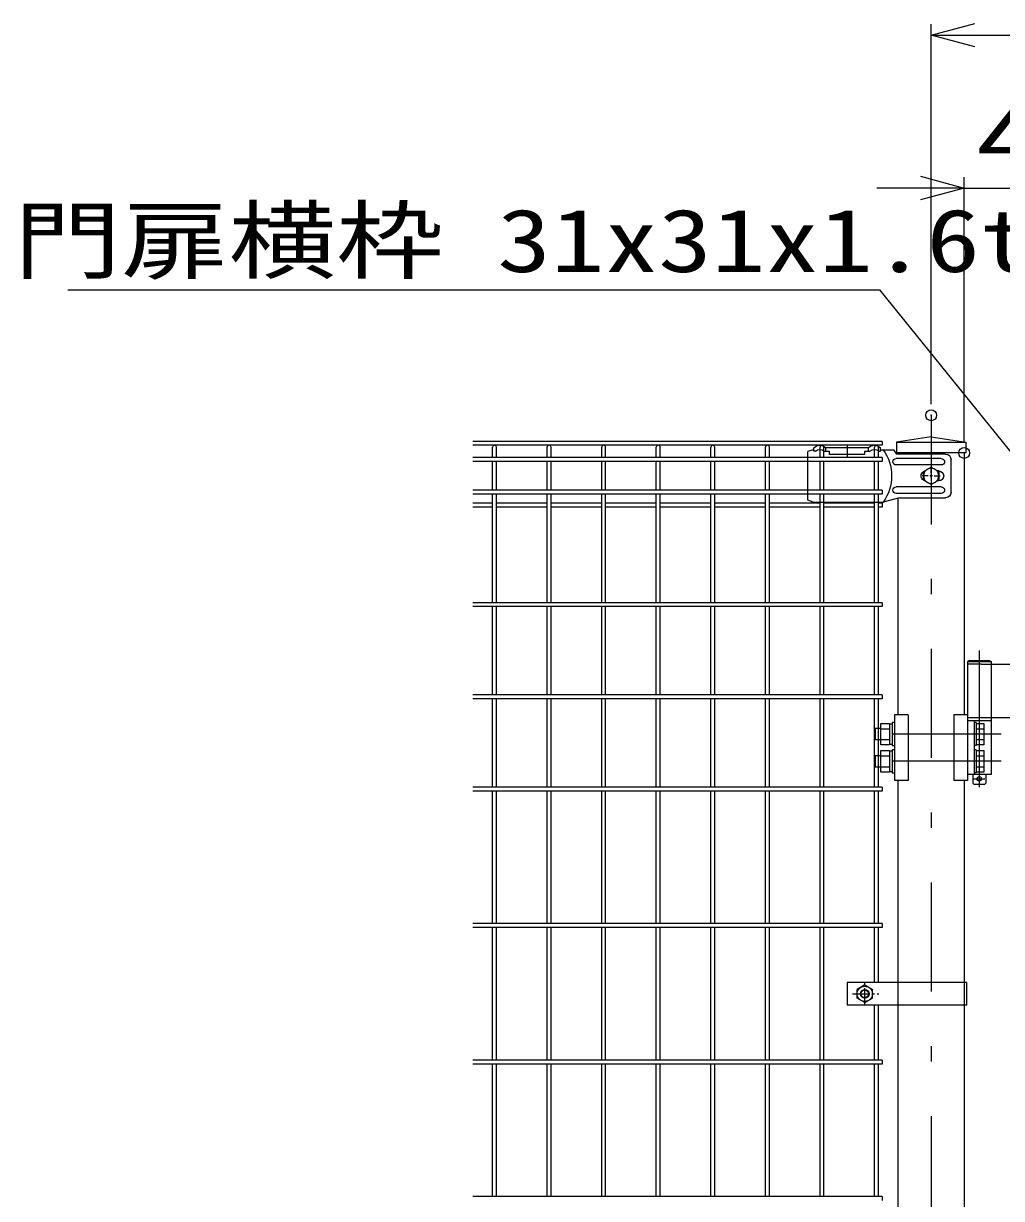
# Model space of a CAD drawing. Units: millimetres, scale not verified. Extents: x -4455 to 4455, y -3150 to 3150.
# Drawn here: x -328 to 568, y 369 to 1445 of the extents above; entities that cross this region are included whole.
import ezdxf
from ezdxf.enums import TextEntityAlignment as Align

# ---------------------------------------------------------------- set-up
doc = ezdxf.new("R2010")
doc.units = ezdxf.units.MM
doc.header["$LTSCALE"] = 20
doc.header["$PDMODE"] = 32
doc.header["$PDSIZE"] = 10
for name, pattern in [('USER1', [10.7, 5, -2.5, 0.7, -2.5]), ('USER2', [0.375, 0.25, -0.125]), ('USER4', [1.125, 0.75, -0.125, 0.125, -0.125])]:
    doc.linetypes.add(name, pattern=pattern)
for name, color, linetype, lineweight in [('0-0_外形線', 7, 'Continuous', 25), ('0-1_寸法線', 4, 'Continuous', 25), ('0-2_0', 3, 'USER2', 25), ('0-5_軸線', 2, 'USER1', 25), ('0-7_丁番', 3, 'Continuous', 25), ('0-B_LAYER06', 3, 'Continuous', 25), ('0-D_継手', 3, 'Continuous', 25), ('0-E_2', 7, 'Continuous', 25), ('1-3_NER', 30, 'Continuous', 25)]:
    doc.layers.add(name, color=color, linetype=linetype, lineweight=lineweight)
doc.layers.add('0-3_DEFPOINTS', color=7, linetype='Continuous')
doc.styles.add('ＭＳ ゴシック', font='')
doc.styles.get('ＭＳ ゴシック').set_extended_font_data('MS Gothic')

# ---------------------------------------------------------------- blocks, each defined once
blk = doc.blocks.new('_Open30')
at = {"layer": '0-2_0', "color": 4, "linetype": 'Continuous'}
blk.add_line((0, 0), (-20, 0), dxfattribs=at)
blk.add_lwpolyline([(-20, 5.36), (0, 0), (-20, -5.36)], dxfattribs=at)
blk = doc.blocks.new('tu')
at = {"layer": '0-B_LAYER06'}
for p, q in [((141880.7, 81400.2), (141880.7, 81185.2)), ((141270.7, 81320.2), (141028.6, 81320.2)), ((141270.7, 81292.7), (141270.7, 81352.7)), ((141560.7, 81292.7), (141460.7, 81292.7)), ((141490.7, 81352.7), (142270.7, 81352.7)), ((141490.7, 81292.7), (141490.7, 81352.7)), ((141560.7, 81292.7), (141560.7, 81232.7)), ((142300.7, 81292.7), (142200.7, 81292.7)), ((142270.7, 81292.7), (142270.7, 81352.7)), ((142460.7, 81292.7), (142490.7, 81292.7)), ((142490.7, 81292.7), (142490.7, 81352.7)), ((142500.1, 81320.2), (142600.1, 81288.2)), ((139974.8, 80540.2), (139974.8, 81140.2)), ((140153.5, 81160.2), (140980.1, 81160.2)), ((140153.5, 81040.2), (140980.1, 81040.2)), ((140340.1, 81000.2), (140201.6, 80920.2)), ((140340.1, 81000.2), (140201.6, 80920.2)), ((140340.1, 80894.2), (140340.1, 81005.8)), ((140478.7, 80920.2), (140340.1, 81000.2)), ((140478.7, 80920.2), (140340.1, 81000.2)), ((140286.1, 80840.2), (140174.6, 80840.2)), ((140200.4, 80930.2), (140218.9, 80930.2)), ((140200.4, 80750.2), (140218.9, 80750.2)), ((140201.6, 80920.2), (140201.6, 80760.2)), ((140201.6, 80920.2), (140201.6, 80760.2)), ((140201.6, 80760.2), (140340.1, 80680.2)), ((140201.6, 80760.2), (140340.1, 80680.2)), ((140313.1, 80840.2), (140367.1, 80840.2)), ((140340.1, 80813.2), (140340.1, 80867.2)), ((140340.1, 80786.2), (140340.1, 80674.7)), ((140340.1, 80680.2), (140478.7, 80760.2)), ((140340.1, 80680.2), (140478.7, 80760.2)), ((140394.1, 80840.2), (140505.7, 80840.2)), ((140478.7, 80760.2), (140478.7, 80920.2)), ((140478.7, 80760.2), (140478.7, 80920.2)), ((140153.5, 80640.2), (140980.1, 80640.2)), ((140153.5, 80520.2), (140980.1, 80520.2)), ((140918.6, 80440.2), (140074.8, 80440.2)), ((140918.6, 80440.2), (141217.1, 80360.2)), ((142500.1, 80360.2), (141217.1, 80360.2)), ((142500.1, 80360.2), (142600.1, 80392.2))]:
    blk.add_line(p, q, dxfattribs=at)
for points in [[(141300.7, 81292.7), (141270.7, 81292.7), (141270.7, 81352.7)], [(141560.7, 81232.7), (142200.7, 81232.7), (142200.7, 81292.7)]]:
    blk.add_lwpolyline(points, dxfattribs=at)
blk.add_circle((140340.1, 80840.2), 138.6, dxfattribs=at)
blk.add_circle((140340.1, 80840.2), 138.6, dxfattribs=at)
for centre, radius, start, end in [((141380.7, 81250.7), 150, 42.83468, 137.16667), ((142380.7, 81250.7), 150, 42.83331, 137.16532), ((140074.8, 81140.2), 100, 90.00001, 179.99999), ((141894.4, 80840.2), 830.1, 144.67551, 215.32453), ((141380.7, 81203.3), 120, 48.1895, 131.81049), ((142380.7, 81203.3), 120, 48.1895, 131.81051), ((140153.5, 81100.2), 60, 90, 270), ((140980.1, 81100.2), 60, 270, 90), ((140200.4, 80840.2), 90, 90, 270), ((140435.6, 80840.2), 90, 299.99756, 60.00244), ((140074.8, 80540.2), 100, 180.00001, 270), ((140153.5, 80580.2), 60, 90, 270), ((140980.1, 80580.2), 60, 270, 90)]:
    blk.add_arc(centre, radius, start, end, dxfattribs=at)
at = {"layer": '0-D_継手'}
for p in [(140074.8, 81240.2), (141028.6, 81320.2)]:
    blk.add_line(p, (140975.1, 81240.2), dxfattribs=at)
at = {"layer": '0-E_2', "color": 3}
blk.add_line((142600.1, 80392.2), (142600.1, 81288.2), dxfattribs=at)

msp = doc.modelspace()

# ---------------------------------------------------------------- linework, layer by layer
at = {"layer": '0-0_外形線'}
for p, q in [((503.26, 1066.59), (471.51, 1061.92)), ((503.26, 1066.59), (535.01, 1061.92)), ((471.51, 1061.92), (535.01, 1061.92)), ((471.51, 1061.92), (482.01, 1061.92)), ((471.51, 1061.92), (471.51, 1051.92)), ((471.51, 1061.92), (482.01, 1061.92)), ((471.51, 1061.92), (482.01, 1061.92)), ((535.01, 1061.92), (535.01, 1051.92)), ((535.01, 1051.92), (471.51, 1051.92)), ((473.01, 1050.92), (473.01, 1051.92)), ((533.51, 1051.92), (533.51, 811.92)), ((473.01, 811.92), (473.01, 1010.17)), ((469.65, 811.92), (469.65, 751.92)), ((482.12, 811.92), (469.65, 811.92)), ((482.12, 811.92), (482.12, 751.92)), ((536.53, 811.92), (524.06, 811.92)), ((524.06, 811.92), (524.06, 751.92)), ((536.53, 811.92), (536.53, 751.92)), ((482.12, 751.92), (469.65, 751.92)), ((473.01, 566.92), (473.01, 751.92)), ((536.53, 751.92), (524.06, 751.92)), ((533.51, 751.92), (533.51, 566.92)), ((473.01, 84.42), (473.01, 683.42)), ((533.51, 683.42), (533.51, 84.42))]:
    msp.add_line(p, q, dxfattribs=at)
at = {"layer": '0-0_外形線', "color": 2}
msp.add_line((547.38, 870.9), (547.38, 745.69), dxfattribs=at)
at = {"layer": '0-1_寸法線'}
for p, q in [((503.26, 1096.48), (503.26, 1444.63)), ((543.26, 1434.63), (2803.26, 1434.63)), ((533.51, 1061.92), (533.51, 1304.63)), ((493.51, 1294.63), (453.51, 1294.63)), ((533.51, 1294.63), (576.26, 1294.63))]:
    msp.add_line(p, q, dxfattribs=at)
msp.add_lwpolyline([(-287.6, 1201.44), (455.84, 1201.44), (697.49, 902.63)], dxfattribs=at)
at = {"layer": '0-3_DEFPOINTS'}
for p in [(503.26, 1086.48), (533.51, 1051.92)]:
    msp.add_point(p, dxfattribs=at)
at = {"layer": '0-5_軸線'}
for p, q in [((503.26, 1086.48), (503.26, -1337.02)), ((567.3, 794.42), (440, 794.42)), ((567.35, 769.42), (440.06, 769.42))]:
    msp.add_line(p, q, dxfattribs=at)
at = {"layer": '0-7_丁番'}
for p, q in [((538.38, 861.92), (536.53, 860.92)), ((538.38, 861.92), (556.38, 861.92)), ((556.38, 861.92), (558.23, 860.92)), ((536.53, 860.92), (536.53, 757.42)), ((536.53, 860.92), (558.23, 860.92)), ((549.03, 858.42), (536.53, 858.42)), ((549.03, 858.42), (576.26, 858.42)), ((558.23, 860.92), (558.23, 809.42)), ((536.53, 809.42), (576.26, 809.42)), ((558.23, 809.42), (558.23, 757.42)), ((457.13, 799.39), (452.13, 799.39)), ((452.13, 799.39), (452.13, 789.39)), ((457.13, 804.2), (465.13, 804.2)), ((457.13, 784.57), (457.13, 804.2)), ((457.13, 799.3), (465.13, 799.3)), ((465.13, 804.2), (465.13, 784.57)), ((467.63, 803.59), (465.13, 803.59)), ((558.23, 806.42), (536.53, 806.42)), ((542.53, 806.42), (542.53, 757.42)), ((544.53, 804.89), (542.53, 804.89)), ((544.53, 804.89), (544.53, 783.89)), ((544.53, 804.2), (551.53, 804.2)), ((544.53, 799.3), (551.53, 799.3)), ((551.53, 804.2), (551.53, 784.57)), ((452.13, 789.39), (457.13, 789.39)), ((457.13, 789.48), (465.13, 789.48)), ((544.53, 789.48), (551.53, 789.48)), ((465.13, 784.57), (457.13, 784.57)), ((457.13, 759.57), (457.13, 779.2)), ((457.13, 779.2), (465.13, 779.2)), ((465.13, 785.19), (467.63, 785.19)), ((465.13, 779.2), (465.13, 759.57)), ((467.63, 778.59), (465.13, 778.59)), ((467.63, 783.89), (469.63, 783.89)), ((467.63, 779.89), (467.63, 758.89)), ((469.63, 779.89), (467.63, 779.89)), ((544.53, 783.89), (542.53, 783.89)), ((544.53, 779.89), (542.53, 779.89)), ((551.53, 784.57), (544.53, 784.57)), ((544.53, 779.89), (544.53, 758.89)), ((544.53, 779.2), (551.53, 779.2)), ((551.53, 779.2), (551.53, 759.57)), ((457.13, 774.39), (452.13, 774.39)), ((457.13, 774.3), (465.13, 774.3)), ((457.13, 764.48), (465.13, 764.48)), ((544.53, 774.3), (551.53, 774.3)), ((544.53, 764.48), (551.53, 764.48)), ((465.13, 759.57), (457.13, 759.57)), ((465.13, 760.19), (467.63, 760.19)), ((467.63, 758.89), (469.63, 758.89)), ((558.23, 757.42), (536.53, 757.42)), ((541.38, 757.42), (541.38, 749.42)), ((544.53, 758.89), (542.53, 758.89)), ((551.53, 759.57), (544.53, 759.57)), ((553.38, 757.42), (553.38, 749.42)), ((542.38, 748.42), (541.38, 749.42)), ((542.38, 753.42), (552.38, 753.42)), ((542.38, 748.42), (552.38, 748.42)), ((552.38, 748.42), (553.38, 749.42))]:
    msp.add_line(p, q, dxfattribs=at)
for points in [[(469.63, 804.89), (467.63, 804.89), (467.63, 783.89)], [(452.13, 774.39), (452.13, 764.39), (457.13, 764.39)]]:
    msp.add_lwpolyline(points, dxfattribs=at)
msp.add_circle((547.38, 753.42), 2, dxfattribs=at)
at = {"layer": '0-B_LAYER06'}
for p, q in [((536.01, 566.92), (426.46, 566.92)), ((426.46, 566.92), (426.46, 545.92)), ((442.46, 564.51), (435.46, 560.47)), ((435.46, 552.38), (435.46, 560.47)), ((442.46, 564.51), (449.46, 560.47)), ((449.46, 552.38), (449.46, 560.47)), ((536.01, 545.92), (536.01, 566.92)), ((442.46, 548.34), (435.46, 552.38)), ((442.46, 548.34), (449.46, 552.38)), ((536.01, 545.92), (426.46, 545.92))]:
    msp.add_line(p, q, dxfattribs=at)
at = {"layer": '0-B_LAYER06', "color": 1, "linetype": 'USER4'}
for p, q in [((442.46, 546.58), (442.46, 566.32)), ((431.3, 556.42), (455.25, 556.42))]:
    msp.add_line(p, q, dxfattribs=at)
at = {"layer": '0-B_LAYER06', "color": 1}
for radius in [7, 3.5]:
    msp.add_circle((442.46, 556.42), radius, dxfattribs=at)
at = {"layer": '0-B_LAYER06'}
msp.add_circle((442.46, 556.42), 4, dxfattribs=at)
at = {"layer": '1-3_NER'}
for p, q in [((458.26, 1062.52), (83.26, 1062.52)), ((458.26, 1058.92), (83.26, 1058.92)), ((101.46, 1047.62), (101.46, 1057.12)), ((105.06, 1047.62), (105.06, 1057.12)), ((151.46, 1047.62), (151.46, 1057.12)), ((155.06, 1047.62), (155.06, 1057.12)), ((201.46, 1047.62), (201.46, 1057.12)), ((205.06, 1047.62), (205.06, 1057.12)), ((251.46, 1047.62), (251.46, 1057.12)), ((255.06, 1047.62), (255.06, 1057.12)), ((301.46, 1047.62), (301.46, 1057.12)), ((305.06, 1047.62), (305.06, 1057.12)), ((351.46, 1047.62), (351.46, 1057.12)), ((355.06, 1047.62), (355.06, 1057.12)), ((401.46, 1047.62), (401.46, 1057.12)), ((405.06, 1047.62), (405.06, 1057.12)), ((451.46, 1047.62), (451.46, 1057.12)), ((455.06, 1047.62), (455.06, 1057.12)), ((458.26, 1062.52), (458.26, 1058.92)), ((458.26, 1047.62), (83.26, 1047.62)), ((458.26, 1047.62), (458.26, 1044.02)), ((458.26, 1044.02), (83.26, 1044.02)), ((101.46, 1017.82), (101.46, 1044.02)), ((105.06, 1017.82), (105.06, 1044.02)), ((151.46, 1017.82), (151.46, 1044.02)), ((155.06, 1017.82), (155.06, 1044.02)), ((201.46, 1017.82), (201.46, 1044.02)), ((205.06, 1017.82), (205.06, 1044.02)), ((251.46, 1017.82), (251.46, 1044.02)), ((255.06, 1017.82), (255.06, 1044.02)), ((301.46, 1017.82), (301.46, 1044.02)), ((305.06, 1017.82), (305.06, 1044.02)), ((351.46, 1017.82), (351.46, 1044.02)), ((355.06, 1017.82), (355.06, 1044.02)), ((401.46, 1017.82), (401.46, 1044.02)), ((405.06, 1017.82), (405.06, 1044.02)), ((451.46, 1017.82), (451.46, 1044.02)), ((455.06, 1017.82), (455.06, 1044.02)), ((458.26, 1017.82), (83.26, 1017.82)), ((458.26, 1014.22), (83.26, 1014.22)), ((101.46, 914.72), (101.46, 1014.22)), ((105.06, 914.72), (105.06, 1014.22)), ((151.46, 914.72), (151.46, 1014.22)), ((155.06, 914.72), (155.06, 1014.22)), ((201.46, 914.72), (201.46, 1014.22)), ((205.06, 914.72), (205.06, 1014.22)), ((251.46, 914.72), (251.46, 1014.22)), ((255.06, 914.72), (255.06, 1014.22)), ((301.46, 914.72), (301.46, 1014.22)), ((305.06, 914.72), (305.06, 1014.22)), ((351.46, 914.72), (351.46, 1014.22)), ((355.06, 914.72), (355.06, 1014.22)), ((401.46, 914.72), (401.46, 1014.22)), ((405.06, 914.72), (405.06, 1014.22)), ((451.46, 914.72), (451.46, 1014.22)), ((455.06, 914.72), (455.06, 1014.22)), ((458.26, 1017.82), (458.26, 1014.22)), ((101.46, 1005.96), (83.26, 1005.96)), ((101.46, 1002.36), (83.26, 1002.36)), ((151.46, 1005.96), (105.06, 1005.96)), ((151.46, 1002.36), (105.06, 1002.36)), ((201.46, 1005.96), (155.06, 1005.96)), ((201.46, 1002.36), (155.06, 1002.36)), ((251.46, 1005.96), (205.06, 1005.96)), ((251.46, 1002.36), (205.06, 1002.36)), ((301.46, 1005.96), (255.06, 1005.96)), ((301.46, 1002.36), (255.06, 1002.36)), ((351.46, 1005.96), (305.06, 1005.96)), ((351.46, 1002.36), (305.06, 1002.36)), ((401.46, 1005.96), (355.06, 1005.96)), ((401.46, 1002.36), (355.06, 1002.36)), ((451.46, 1005.96), (405.06, 1005.96)), ((451.46, 1002.36), (405.06, 1002.36)), ((458.26, 1005.96), (455.06, 1005.96)), ((458.26, 1002.36), (455.06, 1002.36)), ((458.26, 1005.96), (458.26, 1002.36)), ((458.26, 914.72), (83.26, 914.72)), ((458.26, 911.12), (83.26, 911.12)), ((101.46, 830.22), (101.46, 911.12)), ((105.06, 830.22), (105.06, 911.12)), ((151.46, 830.22), (151.46, 911.12)), ((155.06, 830.22), (155.06, 911.12)), ((201.46, 830.22), (201.46, 911.12)), ((205.06, 830.22), (205.06, 911.12)), ((251.46, 830.22), (251.46, 911.12)), ((255.06, 830.22), (255.06, 911.12)), ((301.46, 830.22), (301.46, 911.12)), ((305.06, 830.22), (305.06, 911.12)), ((351.46, 830.22), (351.46, 911.12)), ((355.06, 830.22), (355.06, 911.12)), ((401.46, 830.22), (401.46, 911.12)), ((405.06, 830.22), (405.06, 911.12)), ((451.46, 830.22), (451.46, 911.12)), ((455.06, 830.22), (455.06, 911.12)), ((458.26, 914.72), (458.26, 911.12)), ((458.26, 830.22), (83.26, 830.22)), ((458.26, 830.22), (458.26, 826.62)), ((458.26, 826.62), (83.26, 826.62)), ((101.46, 745.72), (101.46, 826.62)), ((105.06, 745.72), (105.06, 826.62)), ((151.46, 745.72), (151.46, 826.62)), ((155.06, 745.72), (155.06, 826.62)), ((201.46, 745.72), (201.46, 826.62)), ((205.06, 745.72), (205.06, 826.62)), ((251.46, 745.72), (251.46, 826.62)), ((255.06, 745.72), (255.06, 826.62)), ((301.46, 745.72), (301.46, 826.62)), ((305.06, 745.72), (305.06, 826.62)), ((351.46, 745.72), (351.46, 826.62)), ((355.06, 745.72), (355.06, 826.62)), ((401.46, 745.72), (401.46, 826.62)), ((405.06, 745.72), (405.06, 826.62)), ((451.46, 745.72), (451.46, 826.62)), ((455.06, 745.72), (455.06, 826.62)), ((458.26, 745.72), (83.26, 745.72)), ((458.26, 745.72), (458.26, 742.12)), ((458.26, 742.12), (83.26, 742.12)), ((101.46, 620.72), (101.46, 742.12)), ((105.06, 620.72), (105.06, 742.12)), ((151.46, 620.72), (151.46, 742.12)), ((155.06, 620.72), (155.06, 742.12)), ((201.46, 620.72), (201.46, 742.12)), ((205.06, 620.72), (205.06, 742.12)), ((251.46, 620.72), (251.46, 742.12)), ((255.06, 620.72), (255.06, 742.12)), ((301.46, 620.72), (301.46, 742.12)), ((305.06, 620.72), (305.06, 742.12)), ((351.46, 620.72), (351.46, 742.12)), ((355.06, 620.72), (355.06, 742.12)), ((401.46, 620.72), (401.46, 742.12)), ((405.06, 620.72), (405.06, 742.12)), ((451.46, 620.72), (451.46, 742.12)), ((455.06, 620.72), (455.06, 742.12)), ((458.26, 620.72), (83.26, 620.72)), ((458.26, 617.12), (83.26, 617.12)), ((101.46, 495.72), (101.46, 617.12)), ((105.06, 495.72), (105.06, 617.12)), ((151.46, 495.72), (151.46, 617.12)), ((155.06, 495.72), (155.06, 617.12)), ((201.46, 495.72), (201.46, 617.12)), ((205.06, 495.72), (205.06, 617.12)), ((251.46, 495.72), (251.46, 617.12)), ((255.06, 495.72), (255.06, 617.12)), ((301.46, 495.72), (301.46, 617.12)), ((305.06, 495.72), (305.06, 617.12)), ((351.46, 495.72), (351.46, 617.12)), ((355.06, 495.72), (355.06, 617.12)), ((401.46, 495.72), (401.46, 617.12)), ((405.06, 495.72), (405.06, 617.12)), ((451.46, 566.92), (451.46, 617.12)), ((455.06, 566.92), (455.06, 617.12)), ((458.26, 620.72), (458.26, 617.12)), ((451.46, 495.72), (451.46, 545.92)), ((455.06, 495.72), (455.06, 545.92)), ((458.26, 495.72), (83.26, 495.72)), ((458.26, 495.72), (458.26, 492.12)), ((458.26, 492.12), (83.26, 492.12)), ((101.46, 370.72), (101.46, 492.12)), ((105.06, 370.72), (105.06, 492.12)), ((151.46, 370.72), (151.46, 492.12)), ((155.06, 370.72), (155.06, 492.12)), ((201.46, 370.72), (201.46, 492.12)), ((205.06, 370.72), (205.06, 492.12)), ((251.46, 370.72), (251.46, 492.12)), ((255.06, 370.72), (255.06, 492.12)), ((301.46, 370.72), (301.46, 492.12)), ((305.06, 370.72), (305.06, 492.12)), ((351.46, 370.72), (351.46, 492.12)), ((355.06, 370.72), (355.06, 492.12)), ((401.46, 370.72), (401.46, 492.12)), ((405.06, 370.72), (405.06, 492.12)), ((451.46, 370.72), (451.46, 492.12)), ((455.06, 370.72), (455.06, 492.12)), ((458.26, 370.72), (83.26, 370.72)), ((458.26, 370.72), (458.26, 367.12))]:
    msp.add_line(p, q, dxfattribs=at)
for centre in [(103.26, 1057.12), (153.26, 1057.12), (203.26, 1057.12), (253.26, 1057.12), (303.26, 1057.12), (353.26, 1057.12), (403.26, 1057.12), (453.26, 1057.12)]:
    msp.add_arc(centre, 1.8, 0, 180, dxfattribs=at)

# ---------------------------------------------------------------- block references
at = {"layer": '0-1_寸法線', "xscale": 2, "yscale": 2, "rotation": 180}
msp.add_blockref('_Open30', (503.26, 1434.63), dxfattribs=at)
at = {"layer": '0-1_寸法線', "xscale": 2, "yscale": 2}
msp.add_blockref('_Open30', (533.51, 1294.63), dxfattribs=at)
at = {"layer": '0-D_継手', "xscale": -0.05, "yscale": 0.05}
msp.add_blockref('tu', (7520.27, -3011.09), dxfattribs=at)

# ---------------------------------------------------------------- texts
at = {"layer": '0-1_寸法線', "color": 2, "style": 'ＭＳ ゴシック'}
for s, width, p in [('42.8', 1.5, (543.97, 1293.53)), ('門扉横枠 31x31x1.6t', 1.25, (-337.3, 1200.34))]:
    msp.add_text(s, height=57.77, dxfattribs=dict(at, width=width)).set_placement(p, align=Align.BOTTOM_LEFT)

doc.saveas('drawing.dxf')
